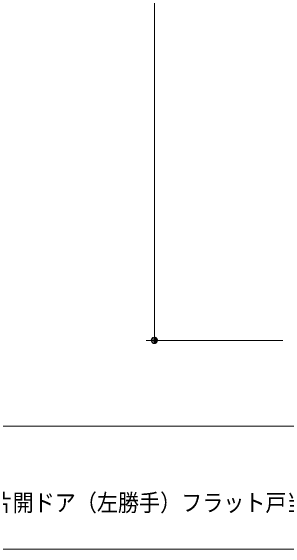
# Model space of a CAD drawing. Units: millimetres, scale not verified. Extents: x -4547 to 4547, y -2284 to 2284.
# Drawn here: x -2576 to -2072, y -2078 to -1094 of the extents above; entities that cross this region are included whole.
import ezdxf
from ezdxf.enums import TextEntityAlignment as Align

# ---------------------------------------------------------------- set-up
doc = ezdxf.new("R2010")
doc.units = ezdxf.units.MM
doc.header["$LTSCALE"] = 20
for name, color, linetype, lineweight in [('0-2_0', 7, 'Continuous', 9), ('0-3_2寸法-1', 7, 'Continuous', 9), ('0-5_1図面枠', 7, 'Continuous', 9)]:
    doc.layers.add(name, color=color, linetype=linetype, lineweight=lineweight)
doc.styles.add('ＭＳ ゴシック', font='')
doc.styles.get('ＭＳ ゴシック').set_extended_font_data('MS Gothic')

# ---------------------------------------------------------------- blocks, each defined once
blk = doc.blocks.new('_Dot')
at = {"layer": '0-2_0'}
for p, q in [((-10, 0), (-20, 0)), ((9.78, 2), (-9.78, 2)), ((7.99, 6), (-7.99, 6)), ((9.16, -3.98), (-9.16, -3.98)), ((6, -7.98), (-6, -7.98))]:
    blk.add_line(p, q, dxfattribs=at)
for points in [[(10, 0), (9.92, 1.25), (9.69, 2.49), (9.3, 3.68), (8.76, 4.82), (8.09, 5.88), (7.29, 6.85), (6.37, 7.71), (5.36, 8.44), (4.26, 9.05), (3.09, 9.51), (1.87, 9.82), (0.63, 9.98), (-0.63, 9.98), (-1.87, 9.82), (-3.09, 9.51), (-4.26, 9.05), (-5.36, 8.44), (-6.37, 7.71), (-7.29, 6.85), (-8.09, 5.88), (-8.76, 4.82), (-9.3, 3.68), (-9.69, 2.49), (-9.92, 1.25), (-10, 0), (0, 0)], [(-10, 0), (-9.92, -1.25), (-9.69, -2.49), (-9.3, -3.68), (-8.76, -4.82), (-8.09, -5.88), (-7.29, -6.85), (-6.37, -7.71), (-5.36, -8.44), (-4.26, -9.05), (-3.09, -9.51), (-1.87, -9.82), (-0.63, -9.98), (0.63, -9.98), (1.87, -9.82), (3.09, -9.51), (4.26, -9.05), (5.36, -8.44), (6.37, -7.71), (7.29, -6.85), (8.09, -5.88), (8.76, -4.82), (9.3, -3.68), (9.69, -2.49), (9.92, -1.25), (10, 0), (0, 0)]]:
    blk.add_lwpolyline(points, close=True, dxfattribs=at)
blk = doc.blocks.new('グループ-108')
at = {"layer": '0-5_1図面枠'}
blk.add_line((-60000, -37050), (60000, -37050), dxfattribs=at)
blk.add_lwpolyline([(-60000, 41550), (60000, 41550), (60000, -41550), (-60000, -41550)], close=True, dxfattribs=at)
blk = doc.blocks.new('図面枠')
at = {"layer": '0-5_1図面枠'}
blk.add_blockref('グループ-108', (0, 0), dxfattribs=at)

msp = doc.modelspace()

# ---------------------------------------------------------------- linework, layer by layer
at = {"layer": '0-3_2寸法-1'}
for p, q in [((-2313.13, 204.24), (-2313.13, -1684.74)), ((-2078.13, -1696), (-2328.13, -1696))]:
    msp.add_line(p, q, dxfattribs=at)

# ---------------------------------------------------------------- block references
at = {"layer": '0-3_2寸法-1', "xscale": 0.5627563, "yscale": 0.5627563, "rotation": 270}
msp.add_blockref('_Dot', (-2313.13, -1696), dxfattribs=at)
at = {"layer": '0-5_1図面枠', "xscale": 0.05, "yscale": 0.05}
msp.add_blockref('図面枠', (-1340.62, 0), dxfattribs=at)

# ---------------------------------------------------------------- texts
at = {"layer": '0-5_1図面枠', "style": 'ＭＳ ゴシック', "width": 0.9}
msp.add_text('クアドロスリム片開ドア（左勝手）フラット戸当たり', height=31.38, dxfattribs=at).set_placement((-2880.54, -2017.62), align=Align.BOTTOM_LEFT)

doc.saveas('drawing.dxf')
